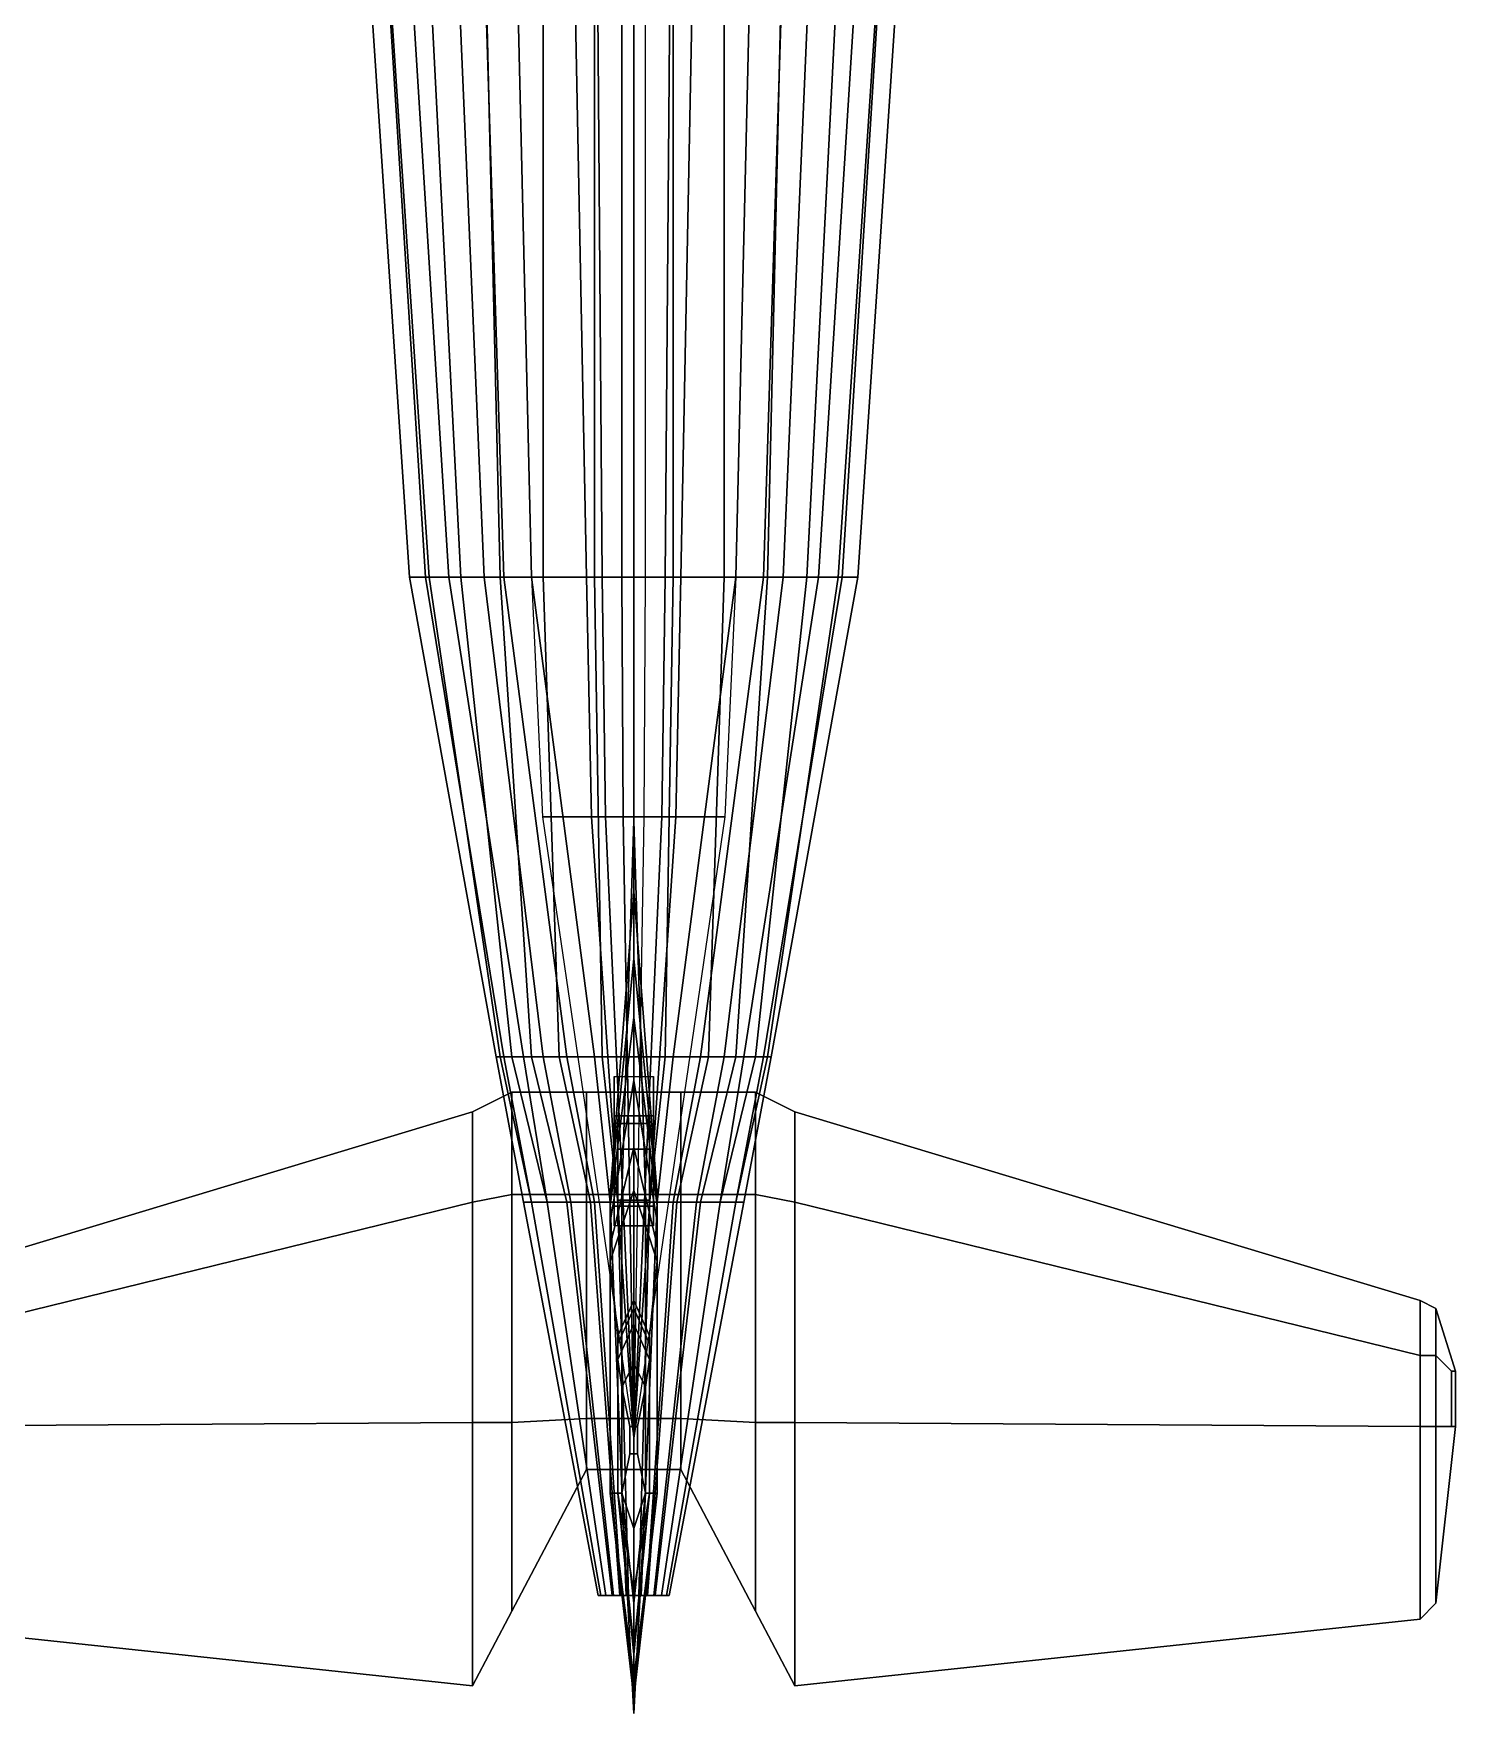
# Model space of a CAD drawing. Header units: millimetres. Extents: x -5.8 to 5.8, y -4.1 to 16.5.
# Drawn here: x -1.526 to 2.09, y -4.07 to 0.202 of the extents above; entities that cross this region are included whole.
import ezdxf

# ---------------------------------------------------------------- set-up
doc = ezdxf.new("R2010")
doc.units = ezdxf.units.MM
for name, color, linetype in [('h2', 7, 'Continuous'), ('wheels', 2, 'Continuous'), ('wing1', 5, 'Continuous'), ('wing2', 6, 'Continuous')]:
    doc.layers.add(name, color=color, linetype=linetype)

msp = doc.modelspace()

# ---------------------------------------------------------------- linework, layer by layer
for points in [[(-0.69, 1.37, 0.23), (-0.74, 1.37, 0.01), (-0.57, -1.18, -0.02), (-0.53, -1.18, 0.13)], [(-0.74, 1.37, 0.01), (-0.74, 1.37, -0.1), (-0.57, -1.18, -0.17), (-0.57, -1.18, -0.02)], [(-0.74, 1.37, -0.1), (-0.69, 1.37, -0.35), (-0.52, -1.18, -0.33), (-0.57, -1.18, -0.17)], [(-0.63, 1.37, 0.39), (-0.69, 1.37, 0.23), (-0.53, -1.18, 0.13), (-0.47, -1.18, 0.23)], [(-0.69, 1.37, -0.35), (-0.57, 1.37, -0.56), (-0.44, -1.18, -0.46), (-0.52, -1.18, -0.33)], [(-0.49, 1.37, 0.58), (-0.63, 1.37, 0.39), (-0.47, -1.18, 0.23), (-0.38, -1.18, 0.33)], [(-0.57, 1.37, -0.56), (-0.4, 1.37, -0.72), (-0.34, -1.18, -0.55), (-0.44, -1.18, -0.46)], [(-0.41, 1.37, 0.66), (-0.49, 1.37, 0.58), (-0.38, -1.18, 0.33), (-0.33, -1.18, 0.37)], [(-0.32, 1.37, 0.72), (-0.41, 1.37, 0.66), (-0.33, -1.18, 0.37), (-0.26, -1.18, 0.41)], [(-0.4, 1.37, -0.72), (-0.23, 1.37, -0.79), (-0.23, -1.18, -0.62), (-0.34, -1.18, -0.55)], [(0, 1.37, 0.72), (-0.32, 1.37, 0.72), (-0.26, -1.18, 0.41), (0, -1.18, 0.41)], [(-0.23, 1.37, -0.79), (-0.1, 1.37, -0.82), (-0.1, -1.18, -0.65), (-0.23, -1.18, -0.62)], [(0, -1.18, -0.66), (-0.1, -1.18, -0.65), (-0.1, 1.37, -0.82), (0, 1.37, -0.83)], [(0, -0.06, 1.52), (0, -0.14, 1.19), (0, -0.14, 0.89), (0, -0.06, 0.91)], [(0, -0.06, 0.91), (0, -0.14, 0.89), (0, -0.14, 1.19), (0, -0.06, 1.52)], [(0, -3.45, 1.9075), (0, -3.45, 1.9175), (0, -0.0647, 1.5006), (0, -0.0671, 1.4909)], [(0, -0.0671, 1.4909), (0, -0.0647, 1.5006), (0, -3.45, 1.9175), (0, -3.45, 1.9075)], [(-0.53, -1.18, 0.13), (-0.57, -1.18, -0.02), (-0.35, -2.4, -0.09), (-0.33, -2.4, -0.01)], [(-0.57, -1.18, -0.17), (-0.52, -1.18, -0.33), (-0.34, -2.4, -0.21), (-0.35, -2.4, -0.16)], [(-0.57, -1.18, -0.02), (-0.57, -1.18, -0.17), (-0.35, -2.4, -0.16), (-0.35, -2.4, -0.09)], [(-0.47, -1.18, 0.23), (-0.53, -1.18, 0.13), (-0.33, -2.4, -0.01), (-0.28, -2.4, 0.07)], [(-0.52, -1.18, -0.33), (-0.44, -1.18, -0.46), (-0.31, -2.4, -0.29), (-0.34, -2.4, -0.21)], [(-0.38, -1.18, 0.33), (-0.47, -1.18, 0.23), (-0.28, -2.4, 0.07), (-0.23, -2.4, 0.13)], [(-0.44, -1.18, -0.46), (-0.34, -1.18, -0.55), (-0.26, -2.4, -0.36), (-0.31, -2.4, -0.29)], [(-0.33, -1.18, 0.37), (-0.38, -1.18, 0.33), (-0.23, -2.4, 0.13), (-0.17, -2.4, 0.18)], [(-0.34, -1.18, -0.55), (-0.23, -1.18, -0.62), (-0.19, -2.4, -0.42), (-0.26, -2.4, -0.36)], [(-0.26, -1.18, 0.41), (-0.33, -1.18, 0.37), (-0.17, -2.4, 0.18), (-0.1, -2.4, 0.21)], [(0, -1.18, 0.41), (-0.26, -1.18, 0.41), (-0.1, -2.4, 0.21), (0, -2.4, 0.22)], [(-0.23, -1.18, -0.62), (-0.1, -1.18, -0.65), (-0.08, -2.4, -0.47), (-0.19, -2.4, -0.42)], [(0, -2.4, -0.48), (-0.08, -2.4, -0.47), (-0.1, -1.18, -0.65), (0, -1.18, -0.66)], [(0, -1.98, 0.56), (0, -1.8, 0.12), (-0.03, -2.75, 0.12), (-0.06, -2.75, 0.56)], [(0, -1.8, 0.12), (0, -2.75, -0.02), (0, -2.75, -0.02), (-0.03, -2.75, 0.12)], [(0.06, -2.75, 0.56), (0.03, -2.75, 0.12), (0, -1.8, 0.12), (0, -1.98, 0.56)], [(0.03, -2.75, 0.12), (0, -2.75, -0.02), (0, -2.75, -0.02), (0, -1.8, 0.12)], [(0, -2.15, 0.6), (0, -1.98, 0.56), (-0.06, -2.75, 0.56), (-0.06, -2.76, 0.6)], [(0.06, -2.76, 0.6), (0.06, -2.75, 0.56), (0, -1.98, 0.56), (0, -2.15, 0.6)], [(0, -2.3, 0.65), (0, -2.15, 0.6), (-0.06, -2.76, 0.6), (-0.06, -2.78, 0.65)], [(0.06, -2.78, 0.65), (0.06, -2.76, 0.6), (0, -2.15, 0.6), (0, -2.3, 0.65)], [(0, -2.46, 0.74), (0, -2.3, 0.65), (-0.06, -2.78, 0.65), (-0.06, -2.82, 0.74)], [(0.06, -2.82, 0.74), (0.06, -2.78, 0.65), (0, -2.3, 0.65), (0, -2.46, 0.74)], [(-0.35, -2.4, -0.09), (-0.35, -2.4, -0.16), (-0.28, -2.77, -0.15), (-0.28, -2.77, -0.07)], [(-0.35, -2.4, -0.16), (-0.34, -2.4, -0.21), (-0.26, -2.77, -0.2), (-0.28, -2.77, -0.15)], [(-0.33, -2.4, -0.01), (-0.35, -2.4, -0.09), (-0.28, -2.77, -0.07), (-0.26, -2.77)], [(-0.34, -2.4, -0.21), (-0.31, -2.4, -0.29), (-0.22, -2.77, -0.28), (-0.26, -2.77, -0.2)], [(-0.28, -2.4, 0.07), (-0.33, -2.4, -0.01), (-0.26, -2.77), (-0.22, -2.77, 0.08)], [(-0.31, -2.4, -0.29), (-0.26, -2.4, -0.36), (-0.17, -2.77, -0.33), (-0.22, -2.77, -0.28)], [(-0.23, -2.4, 0.13), (-0.28, -2.4, 0.07), (-0.22, -2.77, 0.08), (-0.16, -2.77, 0.14)], [(-0.26, -2.4, -0.36), (-0.19, -2.4, -0.42), (-0.11, -2.77, -0.37), (-0.17, -2.77, -0.33)], [(-0.17, -2.4, 0.18), (-0.23, -2.4, 0.13), (-0.16, -2.77, 0.14), (-0.1, -2.77, 0.17)], [(-0.19, -2.4, -0.42), (-0.08, -2.4, -0.47), (-0.04, -2.77, -0.4), (-0.11, -2.77, -0.37)], [(-0.1, -2.4, 0.21), (-0.17, -2.4, 0.18), (-0.1, -2.77, 0.17), (-0.06, -2.77, 0.18)], [(0, -2.4, 0.22), (-0.1, -2.4, 0.21), (-0.06, -2.77, 0.18), (0, -2.77, 0.19)], [(0, -2.77, -0.4), (-0.04, -2.77, -0.4), (-0.08, -2.4, -0.47), (0, -2.4, -0.48)], [(0, -2.63, 0.9), (0, -2.46, 0.74), (-0.06, -2.82, 0.74), (-0.06, -2.88, 0.9)], [(-0.05, -2.55, -0.59), (-0.05, -2.78, -0.58), (-0.05, -2.83, -0.38), (-0.05, -2.45, -0.46)], [(0.05, -2.45, -0.46), (0.05, -2.55, -0.59), (-0.05, -2.55, -0.59), (-0.05, -2.45, -0.46)], [(0.06, -2.88, 0.9), (0.06, -2.82, 0.74), (0, -2.46, 0.74), (0, -2.63, 0.9)], [(0.05, -2.83, -0.38), (0.05, -2.78, -0.58), (0.05, -2.55, -0.59), (0.05, -2.45, -0.46)], [(0.05, -2.55, -0.59), (0.05, -2.78, -0.58), (-0.05, -2.78, -0.58), (-0.05, -2.55, -0.59)], [(-0.05, -2.61, -0.58), (-0.05, -2.56, -0.59), (-0.05, -2.7, -0.74), (-0.05, -2.72, -0.74)], [(-0.05, -2.72, -0.74), (-0.05, -2.7, -0.74), (-0.05, -2.56, -0.59), (-0.05, -2.61, -0.58)], [(0.05, -2.72, -0.74), (0.05, -2.7, -0.74), (0.05, -2.56, -0.59), (0.05, -2.61, -0.58)], [(0.05, -2.61, -0.58), (0.05, -2.56, -0.59), (0.05, -2.7, -0.74), (0.05, -2.72, -0.74)], [(0, -2.74, 1.06), (0, -2.63, 0.9), (-0.06, -2.88, 0.9), (-0.06, -2.92, 1.06)], [(0.06, -2.92, 1.06), (0.06, -2.88, 0.9), (0, -2.63, 0.9), (0, -2.74, 1.06)], [(-0.26, -2.77), (-0.28, -2.77, -0.07), (-0.0902, -3.77, -0.0803), (-0.0837, -3.77, -0.0578)], [(-0.28, -2.77, -0.07), (-0.28, -2.77, -0.15), (-0.0902, -3.77, -0.1061), (-0.0902, -3.77, -0.0803)], [(-0.28, -2.77, -0.15), (-0.26, -2.77, -0.2), (-0.0837, -3.77, -0.1222), (-0.0902, -3.77, -0.1061)], [(-0.22, -2.77, 0.08), (-0.26, -2.77), (-0.0837, -3.77, -0.0578), (-0.0708, -3.77, -0.032)], [(-0.26, -2.77, -0.2), (-0.22, -2.77, -0.28), (-0.0708, -3.77, -0.148), (-0.0837, -3.77, -0.1222)], [(-0.16, -2.77, 0.14), (-0.22, -2.77, 0.08), (-0.0708, -3.77, -0.032), (-0.0515, -3.77, -0.0127)], [(-0.22, -2.77, -0.28), (-0.17, -2.77, -0.33), (-0.0547, -3.77, -0.1641), (-0.0708, -3.77, -0.148)], [(-0.17, -2.77, -0.33), (-0.11, -2.77, -0.37), (-0.0354, -3.77, -0.1769), (-0.0547, -3.77, -0.1641)], [(-0.1, -2.77, 0.17), (-0.16, -2.77, 0.14), (-0.0515, -3.77, -0.0127), (-0.0322, -3.77, -0.0031)], [(-0.11, -2.77, -0.37), (-0.04, -2.77, -0.4), (-0.0129, -3.77, -0.1866), (-0.0354, -3.77, -0.1769)], [(-0.06, -2.77, 0.18), (-0.1, -2.77, 0.17), (-0.0322, -3.77, -0.0031), (-0.0193, -3.77, 0.0002)], [(0, -3.02, 1.62), (0, -2.74, 1.06), (-0.06, -2.92, 1.06), (-0.04, -3.11, 1.62)], [(-0.03, -2.75, 0.12), (-0.03, -3.51, 0.12), (-0.06, -3.51, 0.56), (-0.06, -2.75, 0.56)], [(-0.06, -2.75, 0.56), (-0.06, -3.51, 0.56), (-0.06, -3.51, 0.6), (-0.06, -2.76, 0.6)], [(-0.06, -2.76, 0.6), (-0.06, -3.51, 0.6), (-0.06, -3.51, 0.65), (-0.06, -2.78, 0.65)], [(0, -2.77, 0.19), (-0.06, -2.77, 0.18), (-0.0193, -3.77, 0.0002), (0, -3.77, 0.0034)], [(0, -3.77, -0.1866), (-0.0129, -3.77, -0.1866), (-0.04, -2.77, -0.4), (0, -2.77, -0.4)], [(0, -2.75, -0.02), (0, -3.79, -0.02), (-0.03, -3.51, 0.12), (-0.03, -2.75, 0.12)], [(0.04, -3.11, 1.62), (0.06, -2.92, 1.06), (0, -2.74, 1.06), (0, -3.02, 1.62)], [(0.03, -3.51, 0.12), (0, -3.79, -0.02), (0, -2.75, -0.02), (0.03, -2.75, 0.12)], [(0.06, -3.51, 0.56), (0.03, -3.51, 0.12), (0.03, -2.75, 0.12), (0.06, -2.75, 0.56)], [(0.06, -3.51, 0.6), (0.06, -3.51, 0.56), (0.06, -2.75, 0.56), (0.06, -2.76, 0.6)], [(0.06, -3.51, 0.65), (0.06, -3.51, 0.6), (0.06, -2.76, 0.6), (0.06, -2.78, 0.65)], [(-0.06, -2.78, 0.65), (-0.06, -3.51, 0.65), (-0.06, -3.51, 0.74), (-0.06, -2.82, 0.74)], [(-0.05, -2.83, -0.38), (-0.05, -2.78, -0.58), (0.05, -2.78, -0.58), (0.05, -2.83, -0.38)], [(0.06, -3.51, 0.74), (0.06, -3.51, 0.65), (0.06, -2.78, 0.65), (0.06, -2.82, 0.74)], [(-0.06, -2.82, 0.74), (-0.06, -3.51, 0.74), (-0.06, -3.51, 0.9), (-0.06, -2.88, 0.9)], [(0.06, -3.51, 0.9), (0.06, -3.51, 0.74), (0.06, -2.82, 0.74), (0.06, -2.88, 0.9)], [(-0.06, -2.88, 0.9), (-0.06, -3.51, 0.9), (-0.06, -3.51, 1.06), (-0.06, -2.92, 1.06)], [(0.06, -3.51, 1.06), (0.06, -3.51, 0.9), (0.06, -2.88, 0.9), (0.06, -2.92, 1.06)], [(-0.06, -2.92, 1.06), (-0.06, -3.51, 1.06), (-0.04, -3.51, 1.62), (-0.04, -3.11, 1.62)], [(0.04, -3.51, 1.62), (0.06, -3.51, 1.06), (0.06, -2.92, 1.06), (0.04, -3.11, 1.62)], [(0, -3.04, 1.65), (0, -3.02, 1.62), (-0.04, -3.11, 1.62), (-0.04, -3.13, 1.65)], [(0.04, -3.13, 1.65), (0.04, -3.11, 1.62), (0, -3.02, 1.62), (0, -3.04, 1.65)], [(0, -3.08, 1.7), (0, -3.04, 1.65), (-0.04, -3.13, 1.65), (-0.04, -3.17, 1.7)], [(0.04, -3.17, 1.7), (0.04, -3.13, 1.65), (0, -3.04, 1.65), (0, -3.08, 1.7)], [(0, -3.18, 1.74), (0, -3.08, 1.7), (-0.04, -3.17, 1.7), (-0.03, -3.24, 1.74)], [(-0.04, -3.11, 1.62), (-0.04, -3.51, 1.62), (-0.04, -3.51, 1.65), (-0.04, -3.13, 1.65)], [(0.03, -3.24, 1.74), (0.04, -3.17, 1.7), (0, -3.08, 1.7), (0, -3.18, 1.74)], [(0.04, -3.51, 1.65), (0.04, -3.51, 1.62), (0.04, -3.11, 1.62), (0.04, -3.13, 1.65)], [(-0.04, -3.13, 1.65), (-0.04, -3.51, 1.65), (-0.04, -3.51, 1.7), (-0.04, -3.17, 1.7)], [(0.04, -3.51, 1.7), (0.04, -3.51, 1.65), (0.04, -3.13, 1.65), (0.04, -3.17, 1.7)], [(-0.04, -3.17, 1.7), (-0.04, -3.51, 1.7), (-0.03, -3.51, 1.74), (-0.03, -3.24, 1.74)], [(0, -3.34, 1.77), (0, -3.18, 1.74), (-0.03, -3.24, 1.74), (-0.01, -3.34, 1.76)], [(0.01, -3.34, 1.76), (0.03, -3.24, 1.74), (0, -3.18, 1.74), (0, -3.34, 1.77)], [(0.03, -3.51, 1.74), (0.04, -3.51, 1.7), (0.04, -3.17, 1.7), (0.03, -3.24, 1.74)], [(-0.03, -3.24, 1.74), (-0.03, -3.51, 1.74), (-0.01, -3.41, 1.76), (-0.01, -3.34, 1.76)], [(0.01, -3.41, 1.76), (0.03, -3.51, 1.74), (0.03, -3.24, 1.74), (0.01, -3.34, 1.76)], [(-0.01, -3.34, 1.76), (-0.01, -3.41, 1.76), (0, -3.41, 1.77), (0, -3.34, 1.77)], [(0, -3.34, 1.77), (0, -3.41, 1.77), (0.01, -3.41, 1.76), (0.01, -3.34, 1.76)], [(-0.01, -3.41, 1.76), (-0.03, -3.51, 1.74), (0, -3.6, 1.74), (0, -3.41, 1.77)], [(0, -3.41, 1.77), (0, -3.6, 1.74), (0.03, -3.51, 1.74), (0.01, -3.41, 1.76)], [(0, -3.45, 1.7637), (0, -3.4789, 1.7591), (0, -3.47, 1.92), (0, -3.45, 1.92)], [(0, -3.45, 1.92), (0, -3.47, 1.92), (0, -3.4789, 1.7591), (0, -3.45, 1.7637)], [(-0.06, -3.51, 0.56), (-0.03, -3.51, 0.12), (0, -4.07, 0.12), (0, -4.03, 0.56)], [(-0.06, -3.51, 0.6), (-0.06, -3.51, 0.56), (0, -4.03, 0.56), (0, -4.03, 0.6)], [(-0.06, -3.51, 0.65), (-0.06, -3.51, 0.6), (0, -4.03, 0.6), (0, -4.02, 0.65)], [(-0.06, -3.51, 0.74), (-0.06, -3.51, 0.65), (0, -4.02, 0.65), (0, -4.01, 0.74)], [(-0.06, -3.51, 0.9), (-0.06, -3.51, 0.74), (0, -4.01, 0.74), (0, -4, 0.9)], [(-0.06, -3.51, 1.06), (-0.06, -3.51, 0.9), (0, -4, 0.9), (0, -3.98, 1.06)], [(-0.04, -3.51, 1.62), (-0.06, -3.51, 1.06), (0, -3.98, 1.06), (0, -3.92, 1.62)], [(-0.04, -3.51, 1.65), (-0.04, -3.51, 1.62), (0, -3.92, 1.62), (0, -3.9, 1.65)], [(-0.04, -3.51, 1.7), (-0.04, -3.51, 1.65), (0, -3.9, 1.65), (0, -3.76, 1.7)], [(-0.03, -3.51, 1.74), (-0.04, -3.51, 1.7), (0, -3.76, 1.7), (0, -3.6, 1.74)], [(-0.03, -3.51, 0.12), (0, -3.79, -0.02), (0, -3.79, -0.02), (0, -4.07, 0.12)], [(0, -3.92, 1.62), (0, -3.98, 1.06), (0.06, -3.51, 1.06), (0.04, -3.51, 1.62)], [(0, -4.03, 0.56), (0, -4.07, 0.12), (0.03, -3.51, 0.12), (0.06, -3.51, 0.56)], [(0, -4.07, 0.12), (0, -3.79, -0.02), (0, -3.79, -0.02), (0.03, -3.51, 0.12)], [(0, -4, 0.9), (0, -4.01, 0.74), (0.06, -3.51, 0.74), (0.06, -3.51, 0.9)], [(0, -4.03, 0.6), (0, -4.03, 0.56), (0.06, -3.51, 0.56), (0.06, -3.51, 0.6)], [(0, -4.02, 0.65), (0, -4.03, 0.6), (0.06, -3.51, 0.6), (0.06, -3.51, 0.65)], [(0, -4.01, 0.74), (0, -4.02, 0.65), (0.06, -3.51, 0.65), (0.06, -3.51, 0.74)], [(0, -3.98, 1.06), (0, -4, 0.9), (0.06, -3.51, 0.9), (0.06, -3.51, 1.06)], [(0, -3.9, 1.65), (0, -3.92, 1.62), (0.04, -3.51, 1.62), (0.04, -3.51, 1.65)], [(0, -3.76, 1.7), (0, -3.9, 1.65), (0.04, -3.51, 1.65), (0.04, -3.51, 1.7)], [(0, -3.6, 1.74), (0, -3.76, 1.7), (0.04, -3.51, 1.7), (0.03, -3.51, 1.74)]]:
    msp.add_3dface(points)
at = {"color": 3}
for points in [[(-0.17, 1.37, 1.11), (-0.32, 1.37, 0.72), (-0.26, -1.18, 0.41), (-0.12, -1.18, 0.64)], [(-0.1, 1.37, 1.17), (-0.17, 1.37, 1.11), (-0.12, -1.18, 0.64), (-0.08, -1.18, 0.67)], [(-0.03, 1.37, 1.2), (-0.1, 1.37, 1.17), (-0.08, -1.18, 0.67), (-0.03, -1.18, 0.69)], [(0.03, 1.37, 1.2), (-0.03, 1.37, 1.2), (-0.03, -1.18, 0.69), (0.03, -1.18, 0.69)], [(-0.12, -1.18, 0.64), (-0.26, -1.18, 0.41), (-0.2322, -1.79, 0.29), (-0.1071, -1.79, 0.5154)], [(-0.08, -1.18, 0.67), (-0.12, -1.18, 0.64), (-0.1071, -1.79, 0.5154), (-0.0714, -1.79, 0.5421)], [(-0.03, -1.18, 0.69), (-0.08, -1.18, 0.67), (-0.0714, -1.79, 0.5421), (-0.0268, -1.79, 0.56)], [(0.03, -1.18, 0.69), (-0.03, -1.18, 0.69), (-0.0268, -1.79, 0.56), (0.0268, -1.79, 0.56)], [(-0.1071, -1.79, 0.5154), (-0.2322, -1.79, 0.29), (0, -3.37, 0.06), (0, -3.37, 0.5154)], [(-0.0714, -1.79, 0.5421), (-0.1071, -1.79, 0.5154), (0, -3.37, 0.5154), (0, -3.37, 0.5421)], [(-0.0268, -1.79, 0.56), (-0.0714, -1.79, 0.5421), (0, -3.37, 0.5421), (0, -3.37, 0.56)], [(0.0268, -1.79, 0.56), (-0.0268, -1.79, 0.56), (0, -3.37, 0.56)]]:
    msp.add_3dface(points, dxfattribs=at)
at = {"layer": 'h2'}
for points in [[(0, -1.18, -0.66), (0.1, -1.18, -0.65), (0.1, 1.37, -0.82), (0, 1.37, -0.83)], [(0, 1.37, 0.72), (0.32, 1.37, 0.72), (0.26, -1.18, 0.41), (0, -1.18, 0.41)], [(0.23, 1.37, -0.79), (0.1, 1.37, -0.82), (0.1, -1.18, -0.65), (0.23, -1.18, -0.62)], [(0.4, 1.37, -0.72), (0.23, 1.37, -0.79), (0.23, -1.18, -0.62), (0.34, -1.18, -0.55)], [(0.32, 1.37, 0.72), (0.41, 1.37, 0.66), (0.33, -1.18, 0.37), (0.26, -1.18, 0.41)], [(0.41, 1.37, 0.66), (0.49, 1.37, 0.58), (0.38, -1.18, 0.33), (0.33, -1.18, 0.37)], [(0.57, 1.37, -0.56), (0.4, 1.37, -0.72), (0.34, -1.18, -0.55), (0.44, -1.18, -0.46)], [(0.49, 1.37, 0.58), (0.63, 1.37, 0.39), (0.47, -1.18, 0.23), (0.38, -1.18, 0.33)], [(0.69, 1.37, -0.35), (0.57, 1.37, -0.56), (0.44, -1.18, -0.46), (0.52, -1.18, -0.33)], [(0.63, 1.37, 0.39), (0.69, 1.37, 0.23), (0.53, -1.18, 0.13), (0.47, -1.18, 0.23)], [(0.74, 1.37, -0.1), (0.69, 1.37, -0.35), (0.52, -1.18, -0.33), (0.57, -1.18, -0.17)], [(0.69, 1.37, 0.23), (0.74, 1.37, 0.01), (0.57, -1.18, -0.02), (0.53, -1.18, 0.13)], [(0.74, 1.37, 0.01), (0.74, 1.37, -0.1), (0.57, -1.18, -0.17), (0.57, -1.18, -0.02)], [(0, -1.18, 0.41), (0.26, -1.18, 0.41), (0.1, -2.4, 0.21), (0, -2.4, 0.22)], [(0, -2.4, -0.48), (0.08, -2.4, -0.47), (0.1, -1.18, -0.65), (0, -1.18, -0.66)], [(0.23, -1.18, -0.62), (0.1, -1.18, -0.65), (0.08, -2.4, -0.47), (0.19, -2.4, -0.42)], [(0.26, -1.18, 0.41), (0.33, -1.18, 0.37), (0.17, -2.4, 0.18), (0.1, -2.4, 0.21)], [(0.33, -1.18, 0.37), (0.38, -1.18, 0.33), (0.23, -2.4, 0.13), (0.17, -2.4, 0.18)], [(0.34, -1.18, -0.55), (0.23, -1.18, -0.62), (0.19, -2.4, -0.42), (0.26, -2.4, -0.36)], [(0.38, -1.18, 0.33), (0.47, -1.18, 0.23), (0.28, -2.4, 0.07), (0.23, -2.4, 0.13)], [(0.44, -1.18, -0.46), (0.34, -1.18, -0.55), (0.26, -2.4, -0.36), (0.31, -2.4, -0.29)], [(0.47, -1.18, 0.23), (0.53, -1.18, 0.13), (0.33, -2.4, -0.01), (0.28, -2.4, 0.07)], [(0.52, -1.18, -0.33), (0.44, -1.18, -0.46), (0.31, -2.4, -0.29), (0.34, -2.4, -0.21)], [(0.53, -1.18, 0.13), (0.57, -1.18, -0.02), (0.35, -2.4, -0.09), (0.33, -2.4, -0.01)], [(0.57, -1.18, -0.17), (0.52, -1.18, -0.33), (0.34, -2.4, -0.21), (0.35, -2.4, -0.16)], [(0.57, -1.18, -0.02), (0.57, -1.18, -0.17), (0.35, -2.4, -0.16), (0.35, -2.4, -0.09)], [(0, -2.77, -0.4), (0.04, -2.77, -0.4), (0.08, -2.4, -0.47), (0, -2.4, -0.48)], [(0, -2.4, 0.22), (0.1, -2.4, 0.21), (0.06, -2.77, 0.18), (0, -2.77, 0.19)], [(0.19, -2.4, -0.42), (0.08, -2.4, -0.47), (0.04, -2.77, -0.4), (0.11, -2.77, -0.37)], [(0.1, -2.4, 0.21), (0.17, -2.4, 0.18), (0.1, -2.77, 0.17), (0.06, -2.77, 0.18)], [(0.17, -2.4, 0.18), (0.23, -2.4, 0.13), (0.16, -2.77, 0.14), (0.1, -2.77, 0.17)], [(0.26, -2.4, -0.36), (0.19, -2.4, -0.42), (0.11, -2.77, -0.37), (0.17, -2.77, -0.33)], [(0.23, -2.4, 0.13), (0.28, -2.4, 0.07), (0.22, -2.77, 0.08), (0.16, -2.77, 0.14)], [(0.31, -2.4, -0.29), (0.26, -2.4, -0.36), (0.17, -2.77, -0.33), (0.22, -2.77, -0.28)], [(0.34, -2.4, -0.21), (0.31, -2.4, -0.29), (0.22, -2.77, -0.28), (0.26, -2.77, -0.2)], [(0.28, -2.4, 0.07), (0.33, -2.4, -0.01), (0.26, -2.77), (0.22, -2.77, 0.08)], [(0.35, -2.4, -0.16), (0.34, -2.4, -0.21), (0.26, -2.77, -0.2), (0.28, -2.77, -0.15)], [(0.33, -2.4, -0.01), (0.35, -2.4, -0.09), (0.28, -2.77, -0.07), (0.26, -2.77)], [(0.35, -2.4, -0.09), (0.35, -2.4, -0.16), (0.28, -2.77, -0.15), (0.28, -2.77, -0.07)], [(0, -3.77, -0.1866), (0.0129, -3.77, -0.1866), (0.04, -2.77, -0.4), (0, -2.77, -0.4)], [(0, -2.77, 0.19), (0.06, -2.77, 0.18), (0.0193, -3.77, 0.0002), (0, -3.77, 0.0034)], [(0.11, -2.77, -0.37), (0.04, -2.77, -0.4), (0.0129, -3.77, -0.1866), (0.0354, -3.77, -0.1769)], [(0.06, -2.77, 0.18), (0.1, -2.77, 0.17), (0.0322, -3.77, -0.0031), (0.0193, -3.77, 0.0002)], [(0.1, -2.77, 0.17), (0.16, -2.77, 0.14), (0.0515, -3.77, -0.0127), (0.0322, -3.77, -0.0031)], [(0.17, -2.77, -0.33), (0.11, -2.77, -0.37), (0.0354, -3.77, -0.1769), (0.0547, -3.77, -0.1641)], [(0.16, -2.77, 0.14), (0.22, -2.77, 0.08), (0.0708, -3.77, -0.032), (0.0515, -3.77, -0.0127)], [(0.22, -2.77, -0.28), (0.17, -2.77, -0.33), (0.0547, -3.77, -0.1641), (0.0708, -3.77, -0.148)], [(0.22, -2.77, 0.08), (0.26, -2.77), (0.0837, -3.77, -0.0578), (0.0708, -3.77, -0.032)], [(0.26, -2.77, -0.2), (0.22, -2.77, -0.28), (0.0708, -3.77, -0.148), (0.0837, -3.77, -0.1222)], [(0.28, -2.77, -0.15), (0.26, -2.77, -0.2), (0.0837, -3.77, -0.1222), (0.0902, -3.77, -0.1061)], [(0.26, -2.77), (0.28, -2.77, -0.07), (0.0902, -3.77, -0.0803), (0.0837, -3.77, -0.0578)], [(0.28, -2.77, -0.07), (0.28, -2.77, -0.15), (0.0902, -3.77, -0.1061), (0.0902, -3.77, -0.0803)], [(-0.0837, -3.77, -0.0578), (0.0902, -3.77, -0.0803), (0.0902, -3.77, -0.1061), (-0.0902, -3.77, -0.0803)], [(-0.0902, -3.77, -0.0803), (0.0902, -3.77, -0.1061), (0.0837, -3.77, -0.1222), (-0.0902, -3.77, -0.1061)], [(-0.0902, -3.77, -0.1061), (0.0837, -3.77, -0.1222), (0.0708, -3.77, -0.148), (-0.0837, -3.77, -0.1222)], [(-0.0708, -3.77, -0.032), (0.0837, -3.77, -0.0578), (0.0902, -3.77, -0.0803), (-0.0837, -3.77, -0.0578)], [(-0.0837, -3.77, -0.1222), (0.0708, -3.77, -0.148), (0.0547, -3.77, -0.1641), (-0.0708, -3.77, -0.148)], [(-0.0515, -3.77, -0.0127), (0.0708, -3.77, -0.032), (0.0837, -3.77, -0.0578), (-0.0708, -3.77, -0.032)], [(-0.0708, -3.77, -0.148), (0.0547, -3.77, -0.1641), (0.0354, -3.77, -0.1769), (-0.0547, -3.77, -0.1641)], [(-0.0547, -3.77, -0.1641), (0.0354, -3.77, -0.1769), (0.0129, -3.77, -0.1866), (-0.0354, -3.77, -0.1769)], [(-0.0322, -3.77, -0.0031), (0.0515, -3.77, -0.0127), (0.0708, -3.77, -0.032), (-0.0515, -3.77, -0.0127)], [(-0.0354, -3.77, -0.1769), (0.0129, -3.77, -0.1866), (0, -3.77, -0.1866), (-0.0129, -3.77, -0.1866)], [(-0.0193, -3.77, 0.0002), (0.0322, -3.77, -0.0031), (0.0515, -3.77, -0.0127), (-0.0322, -3.77, -0.0031)], [(0, -3.77, 0.0034), (0.0193, -3.77, 0.0002), (0.0322, -3.77, -0.0031), (-0.0193, -3.77, 0.0002)]]:
    msp.add_3dface(points, dxfattribs=at)
at = {"layer": 'h2', "color": 3}
for points in [[(0.03, 1.37, 1.2), (0.1, 1.37, 1.17), (0.08, -1.18, 0.67), (0.03, -1.18, 0.69)], [(0.1, 1.37, 1.17), (0.17, 1.37, 1.11), (0.12, -1.18, 0.64), (0.08, -1.18, 0.67)], [(0.17, 1.37, 1.11), (0.32, 1.37, 0.72), (0.26, -1.18, 0.41), (0.12, -1.18, 0.64)], [(0.03, -1.18, 0.69), (0.08, -1.18, 0.67), (0.0714, -1.79, 0.5421), (0.0268, -1.79, 0.56)], [(0.08, -1.18, 0.67), (0.12, -1.18, 0.64), (0.1071, -1.79, 0.5154), (0.0714, -1.79, 0.5421)], [(0.12, -1.18, 0.64), (0.26, -1.18, 0.41), (0.2322, -1.79, 0.29), (0.1071, -1.79, 0.5154)], [(0.1071, -1.79, 0.5154), (0.2322, -1.79, 0.29), (0, -3.37, 0.06), (0, -3.37, 0.5154)], [(0.0714, -1.79, 0.5421), (0.1071, -1.79, 0.5154), (0, -3.37, 0.5154), (0, -3.37, 0.5421)], [(0.0268, -1.79, 0.56), (0.0714, -1.79, 0.5421), (0, -3.37, 0.5421), (0, -3.37, 0.56)]]:
    msp.add_3dface(points, dxfattribs=at)
at = {"layer": 'wheels'}
for points in [[(0.04, -2.635, -0.6274), (0.04, -2.57, -0.74), (-0.04, -2.57, -0.74), (-0.04, -2.635, -0.6274)], [(0.04, -2.57, -0.74), (0.04, -2.635, -0.8526), (-0.04, -2.635, -0.8526), (-0.04, -2.57, -0.74)], [(-0.04, -2.765, -0.6274), (-0.04, -2.635, -0.6274), (-0.04, -2.57, -0.74), (-0.04, -2.83, -0.74)], [(-0.04, -2.83, -0.74), (-0.04, -2.57, -0.74), (-0.04, -2.635, -0.8526), (-0.04, -2.765, -0.8526)], [(0.04, -2.83, -0.74), (0.04, -2.57, -0.74), (0.04, -2.635, -0.6274), (0.04, -2.765, -0.6274)], [(0.04, -2.765, -0.8526), (0.04, -2.635, -0.8526), (0.04, -2.57, -0.74), (0.04, -2.83, -0.74)], [(0.04, -2.765, -0.6274), (0.04, -2.635, -0.6274), (-0.04, -2.635, -0.6274), (-0.04, -2.765, -0.6274)], [(0.04, -2.635, -0.8526), (0.04, -2.765, -0.8526), (-0.04, -2.765, -0.8526), (-0.04, -2.635, -0.8526)], [(0.04, -2.83, -0.74), (0.04, -2.765, -0.6274), (-0.04, -2.765, -0.6274), (-0.04, -2.83, -0.74)], [(0.04, -2.765, -0.8526), (0.04, -2.83, -0.74), (-0.04, -2.83, -0.74), (-0.04, -2.765, -0.8526)]]:
    msp.add_3dface(points, dxfattribs=at)
at = {"layer": 'wing1'}
for points in [[(0, -2.75, 0.51), (0.12, -2.75, 0.51), (0.12, -2.49, 0.44), (0, -2.49, 0.44)], [(0, -2.49, 0.44), (0.12, -2.49, 0.44), (0.12, -2.75, 0.36), (0, -2.75, 0.36)], [(0.12, -2.75, 0.51), (0.31, -2.75, 0.51), (0.31, -2.49, 0.44), (0.12, -2.49, 0.44)], [(0.12, -2.49, 0.44), (0.31, -2.49, 0.44), (0.31, -2.75, 0.36), (0.12, -2.75, 0.36)], [(0.31, -2.75, 0.51), (0.41, -2.77, 0.51), (0.41, -2.54, 0.44), (0.31, -2.49, 0.44)], [(0.31, -2.49, 0.44), (0.41, -2.54, 0.44), (0.41, -2.77, 0.36), (0.31, -2.75, 0.36)], [(0.41, -2.77, 0.51), (2, -3.16, 0.48), (2, -3.02, 0.45), (0.41, -2.54, 0.44)], [(0.41, -2.54, 0.44), (2, -3.02, 0.45), (2, -3.16, 0.42), (0.41, -2.77, 0.36)], [(0.12, -3.32, 0.51), (0.12, -2.75, 0.51), (0, -2.75, 0.51), (0, -3.32, 0.51)], [(0, -2.75, 0.36), (0.12, -2.75, 0.36), (0.12, -3.32, 0.36), (0, -3.32, 0.36)], [(0.31, -3.33, 0.51), (0.31, -2.75, 0.51), (0.12, -2.75, 0.51), (0.12, -3.32, 0.51)], [(0.12, -2.75, 0.36), (0.31, -2.75, 0.36), (0.31, -3.33, 0.36), (0.12, -3.32, 0.36)], [(0.41, -3.33, 0.51), (0.41, -2.77, 0.51), (0.31, -2.75, 0.51), (0.31, -3.33, 0.51)], [(0.31, -2.75, 0.36), (0.41, -2.77, 0.36), (0.41, -3.33, 0.36), (0.31, -3.33, 0.36)], [(2, -3.34, 0.48), (2, -3.16, 0.48), (0.41, -2.77, 0.51), (0.41, -3.33, 0.51)], [(0.41, -2.77, 0.36), (2, -3.16, 0.42), (2, -3.34, 0.42), (0.41, -3.33, 0.36)], [(2, -3.16, 0.48), (2.04, -3.16, 0.47), (2.04, -3.04, 0.45), (2, -3.02, 0.45)], [(2, -3.02, 0.45), (2.04, -3.04, 0.45), (2.04, -3.16, 0.43), (2, -3.16, 0.42)], [(2.04, -3.16, 0.47), (2.08, -3.2, 0.46), (2.09, -3.2, 0.45), (2.04, -3.04, 0.45)], [(2.04, -3.04, 0.45), (2.09, -3.2, 0.45), (2.08, -3.2, 0.44), (2.04, -3.16, 0.43)], [(2.04, -3.34, 0.47), (2.04, -3.16, 0.47), (2, -3.16, 0.48), (2, -3.34, 0.48)], [(2, -3.16, 0.42), (2.04, -3.16, 0.43), (2.04, -3.34, 0.43), (2, -3.34, 0.42)], [(2.08, -3.34, 0.46), (2.08, -3.2, 0.46), (2.04, -3.16, 0.47), (2.04, -3.34, 0.47)], [(2.04, -3.16, 0.43), (2.08, -3.2, 0.44), (2.08, -3.34, 0.44), (2.04, -3.34, 0.43)], [(2.09, -3.34, 0.45), (2.09, -3.2, 0.45), (2.08, -3.2, 0.46), (2.08, -3.34, 0.46)], [(2.08, -3.34, 0.44), (2.08, -3.2, 0.44), (2.09, -3.2, 0.45), (2.09, -3.34, 0.45)], [(0, -3.45, 0.44), (0.12, -3.45, 0.44), (0.12, -3.32, 0.51), (0, -3.32, 0.51)], [(0, -3.32, 0.36), (0.12, -3.32, 0.36), (0.12, -3.45, 0.44), (0, -3.45, 0.44)], [(0.12, -3.45, 0.44), (0.31, -3.81, 0.44), (0.31, -3.33, 0.51), (0.12, -3.32, 0.51)], [(0.12, -3.32, 0.36), (0.31, -3.33, 0.36), (0.31, -3.81, 0.44), (0.12, -3.45, 0.44)], [(0.31, -3.81, 0.44), (0.41, -4, 0.44), (0.41, -3.33, 0.51), (0.31, -3.33, 0.51)], [(0.31, -3.33, 0.36), (0.41, -3.33, 0.36), (0.41, -4, 0.44), (0.31, -3.81, 0.44)], [(0.41, -4, 0.44), (2, -3.83, 0.45), (2, -3.34, 0.48), (0.41, -3.33, 0.51)], [(0.41, -3.33, 0.36), (2, -3.34, 0.42), (2, -3.83, 0.45), (0.41, -4, 0.44)], [(2, -3.83, 0.45), (2.04, -3.79, 0.45), (2.04, -3.34, 0.47), (2, -3.34, 0.48)], [(2, -3.34, 0.42), (2.04, -3.34, 0.43), (2.04, -3.79, 0.45), (2, -3.83, 0.45)], [(2.04, -3.79, 0.45), (2.09, -3.34, 0.45), (2.08, -3.34, 0.46), (2.04, -3.34, 0.47)], [(2.04, -3.34, 0.43), (2.08, -3.34, 0.44), (2.09, -3.34, 0.45), (2.04, -3.79, 0.45)]]:
    msp.add_3dface(points, dxfattribs=at)
at = {"layer": 'wing2'}
for points in [[(-0.31, -2.75, 0.51), (-0.41, -2.77, 0.51), (-0.41, -2.54, 0.44), (-0.31, -2.49, 0.44)], [(-0.31, -2.49, 0.44), (-0.41, -2.54, 0.44), (-0.41, -2.77, 0.36), (-0.31, -2.75, 0.36)], [(-0.12, -2.75, 0.51), (-0.31, -2.75, 0.51), (-0.31, -2.49, 0.44), (-0.12, -2.49, 0.44)], [(-0.12, -2.49, 0.44), (-0.31, -2.49, 0.44), (-0.31, -2.75, 0.36), (-0.12, -2.75, 0.36)], [(0, -2.75, 0.51), (-0.12, -2.75, 0.51), (-0.12, -2.49, 0.44), (0, -2.49, 0.44)], [(0, -2.49, 0.44), (-0.12, -2.49, 0.44), (-0.12, -2.75, 0.36), (0, -2.75, 0.36)], [(-0.41, -2.77, 0.51), (-2, -3.16, 0.48), (-2, -3.02, 0.45), (-0.41, -2.54, 0.44)], [(-0.41, -2.54, 0.44), (-2, -3.02, 0.45), (-2, -3.16, 0.42), (-0.41, -2.77, 0.36)], [(-2, -3.34, 0.48), (-2, -3.16, 0.48), (-0.41, -2.77, 0.51), (-0.41, -3.33, 0.51)], [(-0.41, -2.77, 0.36), (-2, -3.16, 0.42), (-2, -3.34, 0.42), (-0.41, -3.33, 0.36)], [(-0.31, -2.75, 0.36), (-0.41, -2.77, 0.36), (-0.41, -3.33, 0.36), (-0.31, -3.33, 0.36)], [(-0.41, -3.33, 0.51), (-0.41, -2.77, 0.51), (-0.31, -2.75, 0.51), (-0.31, -3.33, 0.51)], [(-0.12, -2.75, 0.36), (-0.31, -2.75, 0.36), (-0.31, -3.33, 0.36), (-0.12, -3.32, 0.36)], [(-0.31, -3.33, 0.51), (-0.31, -2.75, 0.51), (-0.12, -2.75, 0.51), (-0.12, -3.32, 0.51)], [(0, -2.75, 0.36), (-0.12, -2.75, 0.36), (-0.12, -3.32, 0.36), (0, -3.32, 0.36)], [(-0.12, -3.32, 0.51), (-0.12, -2.75, 0.51), (0, -2.75, 0.51), (0, -3.32, 0.51)], [(-0.41, -3.33, 0.36), (-2, -3.34, 0.42), (-2, -3.83, 0.45), (-0.41, -4, 0.44)], [(-0.41, -4, 0.44), (-2, -3.83, 0.45), (-2, -3.34, 0.48), (-0.41, -3.33, 0.51)], [(-0.31, -3.81, 0.44), (-0.41, -4, 0.44), (-0.41, -3.33, 0.51), (-0.31, -3.33, 0.51)], [(-0.31, -3.33, 0.36), (-0.41, -3.33, 0.36), (-0.41, -4, 0.44), (-0.31, -3.81, 0.44)], [(-0.12, -3.32, 0.36), (-0.31, -3.33, 0.36), (-0.31, -3.81, 0.44), (-0.12, -3.45, 0.44)], [(-0.12, -3.45, 0.44), (-0.31, -3.81, 0.44), (-0.31, -3.33, 0.51), (-0.12, -3.32, 0.51)], [(0, -3.32, 0.36), (-0.12, -3.32, 0.36), (-0.12, -3.45, 0.44), (0, -3.45, 0.44)], [(0, -3.45, 0.44), (-0.12, -3.45, 0.44), (-0.12, -3.32, 0.51), (0, -3.32, 0.51)]]:
    msp.add_3dface(points, dxfattribs=at)

doc.saveas('drawing.dxf')
